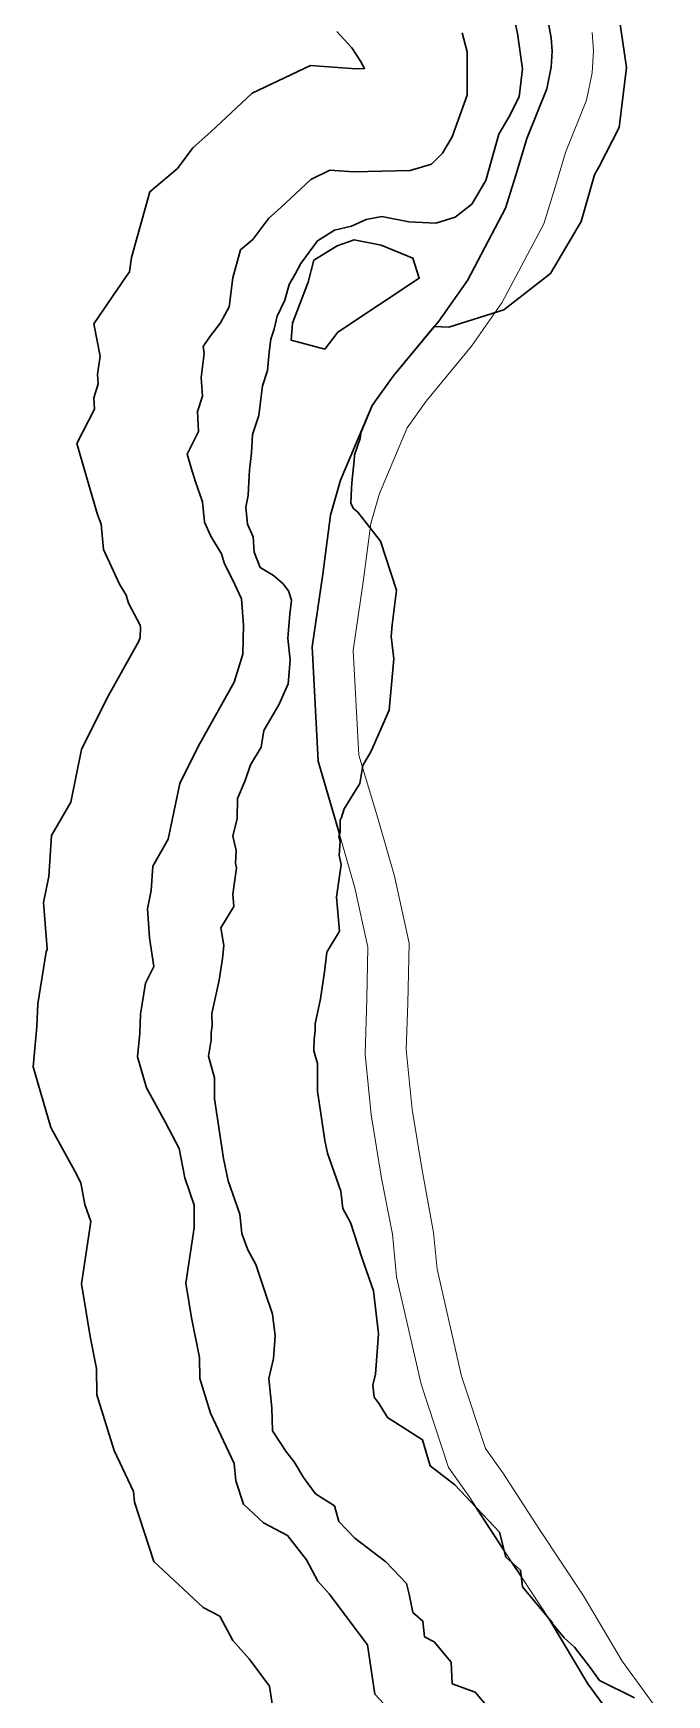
# Model space of a CAD drawing. Header units: millimetres. Extents: x 234550 to 240984, y 469077 to 474234.
# Drawn here: x 238590.4 to 238775, y 472079.4 to 472563.1 of the extents above; entities that cross this region are included whole.
import ezdxf

# ---------------------------------------------------------------- set-up
doc = ezdxf.new("R2010")
doc.units = ezdxf.units.MM
for name, color, linetype, lineweight in [('_proposed _Primary_road_Hatch', 7, 'Continuous', 0), ('_proposed OS-2 _hatch', 83, 'Continuous', 0), ('E1', 108, 'Continuous', 30)]:
    doc.layers.add(name, color=color, linetype=linetype, lineweight=lineweight)
doc.layers.add('_Proposed Service-1 hatch', color=210, linetype='Continuous')
doc.layers.add('water', color=140, linetype='Continuous', lineweight=30, true_color=0x00cdfe)

msp = doc.modelspace()

# ---------------------------------------------------------------- linework, layer by layer
at = {"layer": '_proposed _Primary_road_Hatch'}
for points in [[(238766.46, 472062.93), (238752.01, 472082.59), (238740.68, 472101.64), (238727.7, 472121.24), (238717.42, 472137.14), (238711.37, 472145.63), (238703.44, 472169.89), (238696.31, 472201.12), (238695.07, 472213.49), (238691.89, 472229.84), (238688.89, 472248.23), (238687.17, 472265.95), (238687.58, 472281.99), (238687.96, 472297.02), (238684.15, 472314.33), (238679.26, 472331.27), (238673.44, 472351.23), (238671.72, 472384.44), (238674.8, 472405.62), (238677, 472422.84), (238679.98, 472432.99), (238689.22, 472454.69), (238695.32, 472463.22), (238708.58, 472479.31), (238716.9, 472491.11), (238727.99, 472512.14), (238731.39, 472523.05), (238734.23, 472532.49), (238740.04, 472546.87), (238741.32, 472553.21), (238741.63, 472557.88), (238741.32, 472561.78), (238739.8, 472570.09)], [(238753.24, 472563.34), (238753.66, 472557.95), (238753.24, 472551.57), (238751.62, 472543.58), (238745.53, 472528.38), (238742.86, 472519.54), (238739.16, 472507.65), (238726.99, 472484.6), (238718.1, 472471.99), (238704.92, 472456.02), (238699.36, 472448.25), (238691.35, 472429.13), (238688.78, 472420.37), (238686.69, 472404.06), (238683.69, 472383.41), (238685.34, 472352.95), (238690.8, 472334.6), (238695.65, 472317.76), (238699.91, 472298.23), (238699.52, 472280.79), (238699.12, 472267.24), (238700.8, 472249.84), (238703.7, 472232.11), (238707.06, 472213.96), (238708.11, 472203.37), (238715.21, 472172.22), (238722.21, 472151.15), (238727.26, 472144.01), (238737.92, 472127.52), (238750.72, 472108.22), (238762, 472089.24), (238774.99, 472071.37)]]:
    msp.add_lwpolyline(points, dxfattribs=at)
at = {"layer": '_proposed OS-2 _hatch'}
msp.add_lwpolyline([(238688.89, 472248.23), (238687.17, 472265.95), (238687.58, 472281.99), (238687.96, 472297.02), (238684.15, 472314.33), (238679.64, 472329.94), (238679.48, 472329.28), (238679.81, 472327.91), (238679.58, 472323.79), (238680.16, 472321.08), (238678.76, 472311.65), (238679.7, 472301.68), (238675.94, 472295.58), (238675.29, 472289.9), (238674.16, 472282.02), (238672.53, 472274.77), (238672.58, 472272.8), (238672.28, 472270.14), (238672.22, 472266.77), (238673.21, 472263.23), (238673.24, 472255.17), (238675.42, 472240.76), (238676.18, 472237.05), (238680.04, 472226.02), (238680.6, 472220.95), (238682.89, 472216.89), (238686.3, 472206.47), (238689.59, 472197.02), (238691.06, 472184.5), (238690.14, 472172.8), (238689.41, 472169.6), (238689.77, 472166.04), (238691.22, 472164.18), (238693.6, 472160.2), (238703.81, 472153.65), (238706.03, 472146.07), (238713.28, 472140.57), (238719.41, 472134.07), (238717.42, 472137.14), (238711.37, 472145.63), (238703.44, 472169.89), (238696.31, 472201.12), (238695.07, 472213.49), (238691.89, 472229.84)], close=True, dxfattribs=at)
at = {"layer": '_Proposed Service-1 hatch'}
msp.add_lwpolyline([(238665.56, 472473.79), (238666, 472478.69), (238670.52, 472490.59), (238672.21, 472497.02), (238679.01, 472501.2), (238683.98, 472502.92), (238691.75, 472501.43), (238701.05, 472497.61), (238702.87, 472491.75), (238679.19, 472476.1), (238675.36, 472471.13)], close=True, dxfattribs=at)
at = {"layer": 'E1'}
for points in [[(238728.87, 472575.27), (238731.47, 472562.97), (238733.01, 472552.73), (238731.98, 472544.61), (238728.98, 472538.69), (238726.07, 472533.69), (238722.27, 472520.24), (238718.16, 472513.29), (238713.35, 472509.55), (238707.7, 472507.76), (238699.82, 472508.22), (238691.99, 472509.7), (238687.43, 472508.84), (238683.13, 472506.9), (238678.23, 472505.72), (238673.25, 472502.65), (238668.4, 472496.09), (238666.82, 472493.19), (238665.01, 472489.92), (238663.78, 472485.39), (238661.49, 472480.73), (238660.6, 472476.9), (238659.69, 472474.05), (238659.22, 472470.27), (238658.69, 472464.92), (238657.21, 472460.46), (238656.71, 472456.53), (238656.21, 472451.79), (238654.29, 472446.33), (238653.99, 472440.98), (238653.48, 472435.93), (238653.23, 472432.54), (238653.05, 472428.55), (238652.36, 472425.14), (238652.88, 472420.19), (238654.51, 472416.5), (238654.8, 472412.05), (238656.59, 472407.57), (238660.43, 472405.23), (238663.14, 472402.87), (238664.76, 472400.82), (238665.67, 472398.02), (238665.17, 472394.02), (238664.59, 472386.96), (238665.33, 472380.6), (238664.71, 472373.7), (238662.1, 472367.79), (238657.63, 472360.17), (238656.88, 472355.26), (238653.73, 472350.12), (238652.19, 472345.57), (238649.94, 472340.37), (238649.86, 472334.47), (238648.61, 472329.35), (238649.61, 472325.18), (238649.4, 472321.45), (238649.69, 472320.11), (238648.55, 472312.46), (238648.89, 472308.86), (238645.09, 472302.67), (238645.97, 472297.58), (238645.54, 472293.73), (238644.63, 472287.44), (238642.45, 472277.72), (238642.54, 472274.16), (238642.3, 472272.11), (238642.27, 472269.95), (238641.46, 472265.33), (238643.23, 472259.05), (238643.24, 472252.87), (238645.88, 472235.51), (238647.19, 472229.06), (238650.6, 472219.33), (238651.22, 472213.71), (238652.93, 472208.94), (238655.31, 472204.73), (238657.88, 472196.88), (238660.17, 472190.27), (238660.92, 472183.92), (238660.41, 472177.35), (238659.06, 472171.47), (238659.93, 472162.95), (238660.18, 472156.31), (238664.19, 472150.06), (238666.41, 472147.21), (238669.13, 472142.65), (238672.69, 472137.97), (238678.17, 472134.45), (238679.51, 472129.89), (238684.13, 472125.03), (238693.16, 472118.18), (238699.13, 472111.84), (238699.92, 472108.73), (238701.05, 472103.43), (238703.91, 472100.89), (238704.43, 472096.31), (238707.23, 472094.88), (238712.22, 472088.91), (238712.5, 472082.64), (238719.18, 472080.25), (238723.48, 472075.13)], [(238728.87, 472575.27), (238731.47, 472562.97), (238733.01, 472552.73), (238731.98, 472544.61), (238728.98, 472538.69), (238726.07, 472533.69), (238722.27, 472520.24), (238718.16, 472513.29), (238713.35, 472509.55), (238707.7, 472507.76), (238699.82, 472508.22), (238691.99, 472509.7), (238687.43, 472508.84), (238683.13, 472506.9), (238678.23, 472505.72), (238673.25, 472502.65), (238668.4, 472496.09), (238666.82, 472493.19), (238665.01, 472489.92), (238663.78, 472485.39), (238661.49, 472480.73), (238660.6, 472476.9), (238659.69, 472474.05), (238659.22, 472470.27), (238658.69, 472464.92), (238657.21, 472460.46), (238656.71, 472456.53), (238656.21, 472451.79), (238654.29, 472446.33), (238653.99, 472440.98), (238653.48, 472435.93), (238653.23, 472432.54), (238653.05, 472428.55), (238652.36, 472425.14), (238652.88, 472420.19), (238654.51, 472416.5), (238654.8, 472412.05), (238656.59, 472407.57), (238660.43, 472405.23), (238663.14, 472402.87), (238664.76, 472400.82), (238665.67, 472398.02), (238665.17, 472394.02), (238664.59, 472386.96), (238665.33, 472380.6), (238664.71, 472373.7), (238662.1, 472367.79), (238657.63, 472360.17), (238656.88, 472355.26), (238653.73, 472350.12), (238652.19, 472345.57), (238649.94, 472340.37), (238649.86, 472334.47), (238648.61, 472329.35), (238649.61, 472325.18), (238649.4, 472321.45), (238649.69, 472320.11), (238648.55, 472312.46), (238648.89, 472308.86), (238645.09, 472302.67), (238645.97, 472297.58), (238645.54, 472293.73), (238644.63, 472287.44), (238642.45, 472277.72), (238642.54, 472274.16), (238642.3, 472272.11), (238642.27, 472269.95), (238641.46, 472265.33), (238643.23, 472259.05), (238643.24, 472252.87), (238645.88, 472235.51), (238647.19, 472229.06), (238650.6, 472219.33), (238651.22, 472213.71), (238652.93, 472208.94), (238655.31, 472204.73), (238657.88, 472196.88), (238660.17, 472190.27), (238660.92, 472183.92), (238660.41, 472177.35), (238659.06, 472171.47), (238659.93, 472162.95), (238660.18, 472156.31), (238664.19, 472150.06), (238666.41, 472147.21), (238669.13, 472142.65), (238672.69, 472137.97), (238678.17, 472134.45), (238679.51, 472129.89), (238684.13, 472125.03), (238693.16, 472118.18), (238699.13, 472111.84), (238699.92, 472108.73), (238701.05, 472103.43), (238703.91, 472100.89), (238704.43, 472096.31), (238707.23, 472094.88), (238712.22, 472088.91), (238712.5, 472082.64), (238719.18, 472080.25), (238723.48, 472075.13)], [(238766.46, 472062.93), (238752.01, 472082.59), (238740.68, 472101.64), (238732.96, 472110.87), (238732.63, 472113.8), (238729.89, 472117.93), (238728.14, 472119.48), (238727.7, 472121.24), (238719.41, 472134.07), (238713.28, 472140.57), (238706.03, 472146.07), (238703.81, 472153.65), (238693.6, 472160.2), (238691.22, 472164.18), (238689.77, 472166.04), (238689.41, 472169.6), (238690.14, 472172.8), (238691.06, 472184.5), (238689.59, 472197.02), (238686.3, 472206.47), (238682.89, 472216.89), (238680.6, 472220.95), (238680.04, 472226.02), (238676.18, 472237.05), (238675.42, 472240.76), (238673.24, 472255.17), (238673.21, 472263.23), (238672.19, 472266.88), (238672.23, 472267.1), (238672.28, 472270.14), (238672.58, 472272.8), (238672.53, 472274.77), (238674.16, 472282.02), (238675.29, 472289.9), (238675.94, 472295.58), (238679.7, 472301.68), (238678.76, 472311.65), (238680.16, 472321.08), (238679.58, 472323.79), (238679.81, 472327.91), (238679.48, 472329.28), (238679.64, 472329.94), (238679.26, 472331.27), (238673.44, 472351.23), (238671.72, 472384.44), (238674.8, 472405.62), (238677, 472422.84), (238679.98, 472432.99), (238689.22, 472454.69), (238695.32, 472463.22), (238708.58, 472479.31), (238716.9, 472491.11), (238727.99, 472512.14), (238731.39, 472523.05), (238734.23, 472532.49), (238740.04, 472546.87), (238741.32, 472553.21), (238741.63, 472557.88), (238741.32, 472561.78), (238739.8, 472570.09)], [(238765.62, 472078.59), (238755.43, 472083.61), (238752.66, 472087.34), (238748.12, 472093.31), (238745.11, 472096.03), (238741.76, 472100.01), (238741.74, 472100.37), (238732.96, 472110.87), (238732.41, 472115.69), (238728.14, 472119.48), (238726.31, 472126.75), (238713.28, 472140.57), (238706.03, 472146.07), (238703.81, 472153.65), (238693.6, 472160.2), (238691.22, 472164.18), (238689.77, 472166.04), (238689.41, 472169.6), (238690.14, 472172.8), (238691.06, 472184.5), (238689.59, 472197.02), (238686.3, 472206.47), (238682.89, 472216.89), (238680.6, 472220.95), (238680.04, 472226.02), (238676.18, 472237.05), (238675.42, 472240.76), (238673.24, 472255.17), (238673.21, 472263.23), (238672.19, 472266.88), (238672.23, 472267.1), (238672.28, 472270.14), (238672.58, 472272.8), (238672.53, 472274.77), (238674.16, 472282.02), (238675.29, 472289.9), (238675.94, 472295.58), (238679.7, 472301.68), (238678.76, 472311.65), (238680.16, 472321.08), (238679.58, 472323.79), (238679.81, 472327.91), (238679.48, 472329.28), (238679.81, 472330.65), (238679.86, 472333.98), (238680.21, 472334.8), (238681.06, 472337.3), (238685.62, 472344.73), (238686.42, 472349.95), (238688.85, 472354.09), (238694.15, 472366.09), (238695.49, 472381.01), (238694.73, 472387.49), (238695.01, 472390.91), (238696.28, 472400.95), (238691.61, 472415.21), (238684.96, 472423.65), (238683.64, 472424.8), (238682.98, 472426.29), (238683.18, 472430.75), (238683.37, 472433.32), (238683.91, 472438.64), (238684, 472440.39), (238685.68, 472445.14), (238685.85, 472446.78), (238689.22, 472454.69), (238695.32, 472463.22), (238707.28, 472477.73), (238711.47, 472477.48), (238727.54, 472482.57), (238741.09, 472493.12), (238750.08, 472508.32), (238753.91, 472521.89), (238755.34, 472524.34), (238761.09, 472535.67), (238763.3, 472553.08), (238761, 472568.31)], [(238678.87, 472563.58), (238683.28, 472558.87), (238685.76, 472554.94), (238686.91, 472552.78), (238684.5, 472552.72), (238671.18, 472553.73), (238654.22, 472545.63), (238642.22, 472534.43), (238636.91, 472529.71), (238632.44, 472523.76), (238624.44, 472516.96), (238619.07, 472497.85), (238618.53, 472493.61), (238617.52, 472492.29), (238608.11, 472478.54), (238609.91, 472469.05), (238609.2, 472463.78), (238609.41, 472461.07), (238608.09, 472457), (238608.26, 472453.68), (238603.16, 472443.71), (238607.68, 472427.96), (238609.21, 472423.03), (238610.24, 472420.17), (238610.89, 472412.86), (238615.61, 472402.73), (238617.52, 472399.5), (238618.21, 472397.18), (238621.61, 472390.82), (238621.65, 472390.14), (238621.58, 472387.24), (238621.24, 472386.13), (238611.94, 472369.43), (238604.55, 472354.62), (238601.39, 472339.25), (238595.79, 472329.54), (238595.02, 472317.6), (238593.46, 472310.08), (238594.52, 472296.54), (238594.55, 472296.34), (238594.26, 472295.73), (238591.78, 472280.59), (238591.53, 472273.93), (238590.45, 472262.18), (238595.61, 472244.57), (238602.57, 472231.82), (238604.33, 472228.47), (238605.52, 472222.14), (238607.26, 472217.16), (238604.56, 472199.09), (238606.99, 472183.74), (238608.92, 472174.39), (238609.02, 472166.75), (238614.03, 472150.54), (238619.66, 472138.62), (238619.98, 472135.51), (238625.61, 472118.28), (238639.96, 472104.86), (238644.84, 472102.29), (238648.58, 472095.29), (238653.39, 472089.88), (238659.29, 472082), (238661.71, 472066.05)], [(238692.61, 472076.77), (238689.99, 472079.62), (238687.81, 472093.95), (238676.65, 472108.87), (238673.37, 472112.56), (238670.08, 472118.72), (238664.47, 472125.85), (238657.52, 472129.52), (238651.73, 472134.93), (238649.49, 472141.77), (238648.98, 472146.79), (238642.06, 472161.43), (238638.96, 472171.47), (238638.88, 472177.63), (238636.52, 472189.12), (238634.91, 472199.23), (238637.33, 472215.38), (238637.35, 472222.01), (238634.59, 472229.91), (238632.98, 472238.44), (238629.02, 472245.98), (238623.49, 472256.11), (238620.85, 472265.13), (238621.48, 472271.99), (238621.69, 472277.59), (238623.15, 472286.55), (238625.54, 472291.46), (238624.36, 472299.82), (238623.7, 472308.17), (238624.82, 472313.57), (238625.28, 472320.62), (238629.8, 472328.46), (238633.15, 472344.74), (238638.48, 472355.43), (238648.95, 472374.24), (238651.47, 472382.32), (238651.68, 472390.81), (238651.16, 472398.43), (238648.64, 472403.89), (238646.12, 472408.6), (238645.25, 472411.54), (238642.18, 472416.74), (238640.3, 472420.77), (238639.77, 472426.68), (238637.67, 472432.54), (238636.43, 472436.54), (238635.26, 472440.6), (238638.63, 472447.18), (238638.33, 472453.01), (238639.77, 472457.45), (238639.35, 472462.92), (238640.29, 472469.87), (238639.91, 472471.88), (238641.8, 472474.65), (238644.97, 472478.76), (238647.48, 472483.42), (238648.56, 472491.87), (238650.85, 472500.03), (238654.41, 472503.07), (238659.09, 472509.29), (238662.43, 472512.26), (238671.31, 472520.54), (238676.89, 472523.21), (238683.72, 472522.7), (238700.28, 472523.09), (238706.43, 472525.01), (238709.66, 472528.17), (238712.43, 472532.89), (238716.84, 472545.04), (238716.8, 472557.71), (238715.38, 472563.16)]]:
    msp.add_lwpolyline(points, dxfattribs=at)
for points in [[(238691.75, 472501.43), (238683.98, 472502.92), (238679.01, 472501.2), (238672.21, 472497.02), (238670.52, 472490.59), (238666, 472478.69), (238665.56, 472473.79), (238675.36, 472471.13), (238679.19, 472476.1), (238702.87, 472491.75), (238701.05, 472497.61)], [(238691.75, 472501.43), (238683.98, 472502.92), (238679.01, 472501.2), (238672.21, 472497.02), (238670.52, 472490.59), (238666, 472478.69), (238665.56, 472473.79), (238675.36, 472471.13), (238679.19, 472476.1), (238702.87, 472491.75), (238701.05, 472497.61)], [(238683.98, 472502.92), (238691.75, 472501.43), (238701.05, 472497.61), (238702.87, 472491.75), (238679.19, 472476.1), (238675.36, 472471.13), (238665.56, 472473.79), (238666, 472478.69), (238670.52, 472490.59), (238672.21, 472497.02), (238679.01, 472501.2)]]:
    msp.add_lwpolyline(points, close=True, dxfattribs=at)
at = {"layer": 'water'}
for points in [[(238723.48, 472075.13), (238719.18, 472080.25), (238712.5, 472082.64), (238712.22, 472088.91), (238707.23, 472094.88), (238704.43, 472096.31), (238703.91, 472100.89), (238701.05, 472103.43), (238699.92, 472108.73), (238699.13, 472111.84), (238693.16, 472118.18), (238684.13, 472125.03), (238679.51, 472129.89), (238678.17, 472134.45), (238672.69, 472137.97), (238669.13, 472142.65), (238666.41, 472147.21), (238664.19, 472150.06), (238660.18, 472156.31), (238659.93, 472162.95), (238659.06, 472171.47), (238660.41, 472177.35), (238660.92, 472183.92), (238660.17, 472190.27), (238657.88, 472196.88), (238655.31, 472204.73), (238652.93, 472208.94), (238651.22, 472213.71), (238650.6, 472219.33), (238647.19, 472229.06), (238645.88, 472235.51), (238643.24, 472252.87), (238643.23, 472259.05), (238641.46, 472265.33), (238642.27, 472269.95), (238642.3, 472272.11), (238642.54, 472274.16), (238642.45, 472277.72), (238644.63, 472287.44), (238645.54, 472293.73), (238645.97, 472297.58), (238645.09, 472302.67), (238648.89, 472308.86), (238648.55, 472312.46), (238649.69, 472320.11), (238649.4, 472321.45), (238649.61, 472325.18), (238648.61, 472329.35), (238649.86, 472334.47), (238649.94, 472340.37), (238652.19, 472345.57), (238653.73, 472350.12), (238656.88, 472355.26), (238657.63, 472360.17), (238662.1, 472367.79), (238664.71, 472373.7), (238665.33, 472380.6), (238664.59, 472386.96), (238665.17, 472394.02), (238665.67, 472398.02), (238664.76, 472400.82), (238663.14, 472402.87), (238660.43, 472405.23), (238656.59, 472407.57), (238654.8, 472412.05), (238654.51, 472416.5), (238652.88, 472420.19), (238652.36, 472425.14), (238653.05, 472428.55), (238653.23, 472432.54), (238653.48, 472435.93), (238653.99, 472440.98), (238654.29, 472446.33), (238656.21, 472451.79), (238656.71, 472456.53), (238657.21, 472460.46), (238658.69, 472464.92), (238659.22, 472470.27), (238659.69, 472474.05), (238660.6, 472476.9), (238661.49, 472480.73), (238663.78, 472485.39), (238665.01, 472489.92), (238666.82, 472493.19), (238668.4, 472496.09), (238673.25, 472502.65), (238678.23, 472505.72), (238683.13, 472506.9), (238687.43, 472508.84), (238691.99, 472509.7), (238699.82, 472508.22), (238707.7, 472507.76), (238713.35, 472509.55), (238718.16, 472513.29), (238722.27, 472520.24), (238726.07, 472533.69), (238728.98, 472538.69), (238731.98, 472544.61), (238733.01, 472552.73), (238731.47, 472562.97), (238728.87, 472575.27)], [(238715.38, 472563.16), (238716.8, 472557.71), (238716.84, 472545.04), (238712.43, 472532.89), (238709.66, 472528.17), (238706.43, 472525.01), (238700.28, 472523.09), (238683.72, 472522.7), (238676.89, 472523.21), (238671.31, 472520.54), (238662.43, 472512.26), (238659.09, 472509.29), (238654.41, 472503.07), (238650.85, 472500.03), (238648.56, 472491.87), (238647.48, 472483.42), (238644.97, 472478.76), (238641.8, 472474.65), (238639.91, 472471.88), (238640.29, 472469.87), (238639.35, 472462.92), (238639.77, 472457.45), (238638.33, 472453.01), (238638.63, 472447.18), (238635.26, 472440.6), (238636.43, 472436.54), (238637.67, 472432.54), (238639.77, 472426.68), (238640.3, 472420.77), (238642.18, 472416.74), (238645.25, 472411.54), (238646.12, 472408.6), (238648.64, 472403.89), (238651.16, 472398.43), (238651.68, 472390.81), (238651.47, 472382.32), (238648.95, 472374.24), (238638.48, 472355.43), (238633.15, 472344.74), (238629.8, 472328.46), (238625.28, 472320.62), (238624.82, 472313.57), (238623.7, 472308.17), (238624.36, 472299.82), (238625.54, 472291.46), (238623.15, 472286.55), (238621.69, 472277.59), (238621.48, 472271.99), (238620.85, 472265.13), (238623.49, 472256.11), (238629.02, 472245.98), (238632.98, 472238.44), (238634.59, 472229.91), (238637.35, 472222.01), (238637.33, 472215.38), (238634.91, 472199.23), (238636.52, 472189.12), (238638.88, 472177.63), (238638.96, 472171.47), (238642.06, 472161.43), (238648.98, 472146.79), (238649.49, 472141.77), (238651.73, 472134.93), (238657.52, 472129.52), (238664.47, 472125.85), (238670.08, 472118.72), (238673.37, 472112.56), (238676.65, 472108.87), (238687.81, 472093.95), (238689.99, 472079.62), (238692.61, 472076.77)]]:
    msp.add_lwpolyline(points, dxfattribs=at)

doc.saveas('drawing.dxf')
